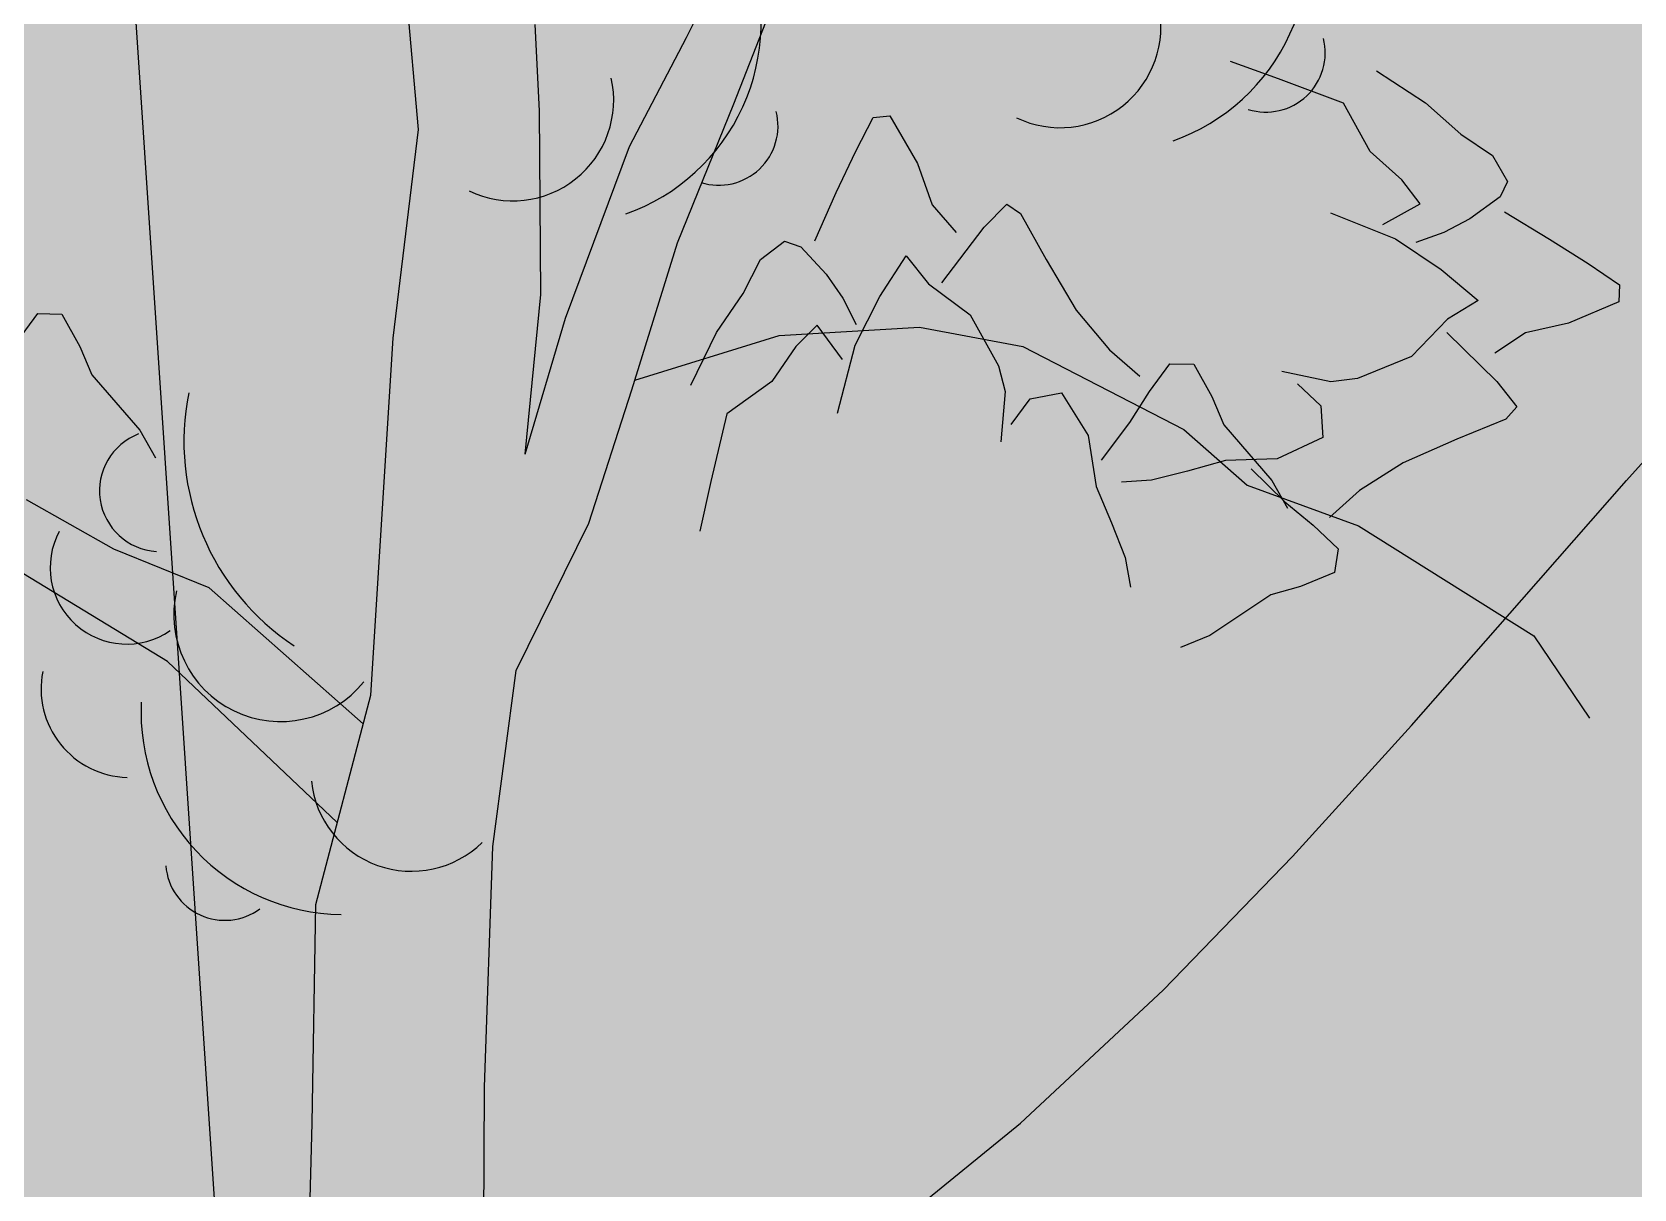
# Model space of a CAD drawing. Header units: millimetres. Extents: x 524954 to 526204, y 9523489 to 9524010.
# Drawn here: x 525692.226 to 525695.914, y 9523607.447 to 9523610.11 of the extents above; entities that cross this region are included whole.
import ezdxf

# ---------------------------------------------------------------- set-up
doc = ezdxf.new("R2010")
doc.units = ezdxf.units.MM
doc.linetypes.add('ACAD_ISO12W100', pattern=[21, 12, -3, 0, -3, 0, -3])
for name, color, linetype in [('Arbre', 34, 'ACAD_ISO12W100'), ('CN_01_00', 3, 'Continuous'), ('Murs', 1, 'Continuous'), ('Route - Route de la corniche de Brazzaville - Tabulations', 7, 'Continuous')]:
    doc.layers.add(name, color=color, linetype=linetype)
pattern_1 = [(45, (0, 0), (-0.1767766952966, 0.1767766952966), [])]

# ---------------------------------------------------------------- blocks, each defined once
blk = doc.blocks.new('v088')
at = {"linetype": 'Continuous'}
for p, q in [((-0.1073, 4.8293), (-0.1646, 5.4873)), ((0.5102, 5.0412), (0.6713, 5.3679)), ((0.6191, 4.888), (0.7312, 5.1764)), ((0.1717, 4.8724), (0.1613, 5.0712)), ((0.3786, 4.7897), (0.5102, 5.0412)), ((0.1743, 4.4496), (0.1717, 4.8724)), ((0.489, 4.5681), (0.6191, 4.888)), ((-0.1657, 4.3492), (-0.1073, 4.8293)), ((0.2314, 4.3948), (0.3786, 4.7897)), ((0.3841, 4.2301), (0.489, 4.5681)), ((0.1384, 4.0819), (0.1743, 4.4496)), ((0.1384, 4.0819), (0.2314, 4.3948)), ((0.3911, 4.2526), (0.7235, 4.3553)), ((0.7235, 4.3553), (1.0465, 4.3745)), ((1.0465, 4.3745), (1.2838, 4.3297)), ((-0.2169, 3.5272), (-0.1657, 4.3492)), ((1.2838, 4.3297), (1.6547, 4.1385)), ((0.2848, 3.9233), (0.3841, 4.2301)), ((1.6547, 4.1385), (1.8004, 4.0109)), ((1.8004, 4.0109), (2.0573, 3.9168)), ((-0.8085, 3.8631), (-1.0099, 3.9771)), ((0.1177, 3.584), (0.2848, 3.9233)), ((2.0573, 3.9168), (2.4606, 3.664)), ((-0.6849, 3.6045), (-1.0692, 3.839)), ((-0.589, 3.7744), (-0.8085, 3.8631)), ((-0.2343, 3.4611), (-0.589, 3.7744)), ((2.4606, 3.664), (2.589, 3.4739)), ((-0.2941, 3.234), (-0.6849, 3.6045)), ((0.064, 3.1786), (0.1177, 3.584)), ((-0.3436, 3.0457), (-0.2169, 3.5272)), ((0.0445, 2.6247), (0.064, 3.1786)), ((-0.3518, 2.5418), (-0.3436, 3.0457)), ((0.0429, 2.1085), (0.0445, 2.6247)), ((-0.3726, 1.7516), (-0.3518, 2.5418))]:
    blk.add_line(p, q, dxfattribs=at)
at = {"color": 3, "linetype": 'Continuous'}
for p, q in [((1.8724, 4.9461), (1.762, 4.9854)), ((2.0224, 4.89), (1.8724, 4.9461)), ((2.0987, 4.9642), (2.2113, 4.8904)), ((2.0834, 4.7783), (2.0224, 4.89)), ((2.2113, 4.8904), (2.2929, 4.8185)), ((0.8993, 4.7791), (0.9393, 4.8572)), ((0.9393, 4.8572), (0.9778, 4.8606)), ((0.9778, 4.8606), (1.0416, 4.7513)), ((2.2929, 4.8185), (2.3654, 4.7691)), ((0.8546, 4.6845), (0.8993, 4.7791)), ((2.1569, 4.7135), (2.0834, 4.7783)), ((2.3654, 4.7691), (2.4, 4.7096)), ((1.0416, 4.7513), (1.0754, 4.656)), ((0.8053, 4.5733), (0.8546, 4.6845)), ((2.1989, 4.6584), (2.1569, 4.7135)), ((2.4, 4.7096), (2.383, 4.6739)), ((1.0754, 4.656), (1.1306, 4.592)), ((1.1948, 4.6042), (1.2474, 4.6573)), ((1.2474, 4.6573), (1.2789, 4.6359)), ((2.1133, 4.6106), (2.1989, 4.6584)), ((2.383, 4.6739), (2.3129, 4.6232)), ((1.2789, 4.6359), (1.3382, 4.5297)), ((1.9921, 4.6376), (2.1424, 4.5777)), ((2.3129, 4.6232), (2.2532, 4.5924)), ((2.3928, 4.6398), (2.497, 4.577)), ((1.0978, 4.4762), (1.1948, 4.6042)), ((2.1424, 4.5777), (2.247, 4.5072)), ((2.2532, 4.5924), (2.1892, 4.5691)), ((2.497, 4.577), (2.5853, 4.5209)), ((0.6804, 4.53), (0.7351, 4.5718)), ((0.7351, 4.5718), (0.7727, 4.5593)), ((0.7727, 4.5593), (0.8317, 4.4961)), ((0.9549, 4.4451), (1.0154, 4.5388)), ((1.0154, 4.5388), (1.0668, 4.4742)), ((0.6404, 4.452), (0.6804, 4.53)), ((1.3382, 4.5297), (1.4072, 4.4136)), ((2.247, 4.5072), (2.3325, 4.4356)), ((2.5853, 4.5209), (2.6578, 4.4715)), ((0.8317, 4.4961), (0.8696, 4.4407)), ((1.0668, 4.4742), (1.1627, 4.4024)), ((2.6578, 4.4715), (2.6564, 4.4329)), ((0.5791, 4.362), (0.6404, 4.452)), ((0.8696, 4.4407), (0.9007, 4.38)), ((0.898, 4.3325), (0.9549, 4.4451)), ((2.3325, 4.4356), (2.262, 4.3926)), ((2.6564, 4.4329), (2.5401, 4.3831)), ((-1.0302, 4.3418), (-0.9835, 4.4054)), ((-0.9835, 4.4054), (-0.9285, 4.4041)), ((-0.9285, 4.4041), (-0.8869, 4.3298)), ((1.1627, 4.4024), (1.228, 4.2856)), ((1.4072, 4.4136), (1.4833, 4.3223)), ((2.262, 4.3926), (2.1788, 4.3064)), ((0.5199, 4.2411), (0.5791, 4.362)), ((0.8109, 4.3786), (0.7614, 4.3301)), ((0.869, 4.2996), (0.8109, 4.3786)), ((2.2601, 4.3616), (2.3751, 4.2494)), ((2.4412, 4.3615), (2.371, 4.3146)), ((2.5401, 4.3831), (2.4412, 4.3615)), ((-0.8869, 4.3298), (-0.8589, 4.2646)), ((0.7614, 4.3301), (0.7063, 4.2491)), ((0.8572, 4.176), (0.898, 4.3325)), ((1.4833, 4.3223), (1.5536, 4.2613)), ((1.228, 4.2856), (1.2432, 4.2258)), ((1.5759, 4.2264), (1.6226, 4.29)), ((1.6226, 4.29), (1.6776, 4.2887)), ((1.6776, 4.2887), (1.7191, 4.2144)), ((2.1788, 4.3064), (2.0548, 4.2561)), ((-0.8589, 4.2646), (-0.7485, 4.1368)), ((0.7063, 4.2491), (0.603, 4.1747)), ((1.9936, 4.2484), (1.8803, 4.2721)), ((1.9168, 4.2436), (1.9701, 4.193)), ((2.0548, 4.2561), (1.9936, 4.2484)), ((2.3751, 4.2494), (2.4212, 4.1906)), ((1.2432, 4.2258), (1.2338, 4.1105)), ((1.2576, 4.1502), (1.3011, 4.2094)), ((1.3011, 4.2094), (1.373, 4.223)), ((1.373, 4.223), (1.4346, 4.1251)), ((1.5307, 4.1551), (1.5759, 4.2264)), ((1.7191, 4.2144), (1.7472, 4.1493)), ((0.603, 4.1747), (0.566, 4.0189)), ((1.9701, 4.193), (1.9747, 4.12)), ((2.4212, 4.1906), (2.396, 4.1621)), ((-0.7485, 4.1368), (-0.7129, 4.0731)), ((1.465, 4.0683), (1.5307, 4.1551)), ((1.7472, 4.1493), (1.8576, 4.0214)), ((2.396, 4.1621), (2.2833, 4.1164)), ((1.4346, 4.1251), (1.4531, 4.0073)), ((1.9747, 4.12), (1.8699, 4.071)), ((2.2833, 4.1164), (2.1595, 4.0623)), ((1.7506, 4.0673), (1.6636, 4.0426)), ((1.8699, 4.071), (1.7506, 4.0673)), ((2.1595, 4.0623), (2.0595, 3.9982)), ((1.5801, 4.0219), (1.511, 4.0175)), ((1.6636, 4.0426), (1.5801, 4.0219)), ((1.8097, 4.0479), (1.8877, 3.9719)), ((1.8576, 4.0214), (1.8932, 3.9577)), ((0.566, 4.0189), (0.5407, 3.9045)), ((1.4531, 4.0073), (1.4885, 3.9239)), ((2.0595, 3.9982), (1.9902, 3.936)), ((1.8877, 3.9719), (1.9528, 3.9182)), ((1.4885, 3.9239), (1.5194, 3.8437)), ((1.9528, 3.9182), (2.0102, 3.864)), ((1.5194, 3.8437), (1.5323, 3.7756)), ((2.0102, 3.864), (2.002, 3.8096)), ((2.002, 3.8096), (1.9231, 3.7776)), ((1.9231, 3.7776), (1.855, 3.7579)), ((1.855, 3.7579), (1.7144, 3.6642)), ((1.7144, 3.6642), (1.6468, 3.6368))]:
    blk.add_line(p, q, dxfattribs=at)
for centre, major_axis, start_param, end_param in [((1.4749, 5.2432), (0.3298, 0.3298), 4.265936, 5.872819), ((0.2152, 5.0749), (-0.3298, 0.3298), 2.69514, 4.302022), ((1.3699, 5.0654), (-0.1641, 0.1641), 1.908121, 4.146545), ((1.844, 5.0056), (-0.0964, 0.0964), 2.051824, 4.174223), ((0.1101, 4.8971), (-0.1641, 0.1641), 1.908121, 4.146545), ((0.5842, 4.8373), (0.0964, 0.0964), 3.62262, 5.745019), ((-0.0823, 4.1124), (0.3995, 0.3995), 2.158504, 3.344219), ((-0.7016, 3.9977), (0.099, 0.099), 1.149268, 3.862844), ((-0.779, 3.821), (0.1246, 0.1246), 1.864761, 4.52862), ((-0.4244, 3.7128), (0.1741, 0.1741), 2.133893, 4.816631), ((-0.7718, 3.542), (-0.1445, 0.1445), 0.590553, 2.325666), ((-0.2796, 3.4886), (0.3298, 0.3298), 2.307735, 3.914618), ((-0.1231, 3.3539), (0.1641, 0.1641), 2.463212, 4.701636), ((-0.5529, 3.1452), (0.0964, 0.0964), 2.435534, 4.557933)]:
    blk.add_ellipse(centre, major_axis=major_axis, ratio=1, start_param=start_param, end_param=end_param, dxfattribs=at)

msp = doc.modelspace()

# ---------------------------------------------------------------- hatches: boundary and pattern name
h = msp.add_hatch(color=254)
h.dxf.hatch_style = 1
h.paths.add_polyline_path([(525935.3355, 9523691.4126), (525939.452, 9523694.4702), (525943.5342, 9523697.5733), (525947.5817, 9523700.7216), (525951.5939, 9523703.9146), (525955.5705, 9523707.1521), (525959.5108, 9523710.4335), (525963.4144, 9523713.7585), (525967.2808, 9523717.1267), (525971.1096, 9523720.5376), (525974.9002, 9523723.9909), (525978.6522, 9523727.486), (525982.3652, 9523731.0226), (525986.0386, 9523734.6003), (525989.6721, 9523738.2186), (525993.2651, 9523741.877), (525996.8173, 9523745.5751), (526000.3281, 9523749.3124), (526003.7972, 9523753.0886), (526007.2242, 9523756.903), (526010.6085, 9523760.7553), (526013.9499, 9523764.6449), (526017.2478, 9523768.5714), (526020.5019, 9523772.5344), (526023.7117, 9523776.5332), (526026.8769, 9523780.5674), (526029.9971, 9523784.6366), (526033.0719, 9523788.7402), (526036.1009, 9523792.8777), (526039.0838, 9523797.0486), (526042.0201, 9523801.2524), (526044.9096, 9523805.4885), (526047.7518, 9523809.7565), (526030.2084, 9523821.2991), (526027.9516, 9523816.9179), (526025.1902, 9523812.8695), (526022.384, 9523808.8519), (526019.5333, 9523804.8659), (526016.6385, 9523800.9117), (526013.7, 9523796.99), (526010.718, 9523793.1011), (526007.6931, 9523789.2456), (526004.6254, 9523785.424), (526001.5156, 9523781.6366), (525998.3638, 9523777.8841), (525995.1705, 9523774.1668), (525991.9361, 9523770.4853), (525988.661, 9523766.8399), (525985.3457, 9523763.2311), (525981.9904, 9523759.6593), (525978.5956, 9523756.1251), (525975.1618, 9523752.6288), (525971.6893, 9523749.1709), (525968.1787, 9523745.7517), (525964.6303, 9523742.3718), (525961.0445, 9523739.0315), (525957.4218, 9523735.7313), (525953.7627, 9523732.4715), (525950.0676, 9523729.2526), (525946.337, 9523726.0749), (525942.5713, 9523722.9389), (525938.771, 9523719.8449), (525934.9365, 9523716.7933), (525931.0684, 9523713.7846), (525927.167, 9523710.819), (525923.233, 9523707.8969), (525919.2668, 9523705.0187), (525915.2688, 9523702.1847), (525911.2395, 9523699.3954), (525907.1795, 9523696.651), (525903.0893, 9523693.9518), (525898.9694, 9523691.2983), (525894.8202, 9523688.6907), (525890.6423, 9523686.1294), (525886.4362, 9523683.6147), (525882.2024, 9523681.1468), (525877.9415, 9523678.7262), (525873.6539, 9523676.353), (525869.3402, 9523674.0276), (525865.001, 9523671.7503), (525860.6367, 9523669.5214), (525856.2479, 9523667.3411), (525851.8352, 9523665.2096), (525847.399, 9523663.1274), (525842.94, 9523661.0945), (525838.4587, 9523659.1113), (525833.9556, 9523657.1781), (525829.4313, 9523655.295), (525824.8864, 9523653.4622), (525820.3214, 9523651.6801), (525815.7369, 9523649.9488), (525811.1334, 9523648.2686), (525806.5116, 9523646.6396), (525801.8719, 9523645.0621), (525797.215, 9523643.5362), (525792.5414, 9523642.0621), (525787.8517, 9523640.6401), (525783.1465, 9523639.2703), (525778.4264, 9523637.9528), (525773.692, 9523636.6879), (525768.9437, 9523635.4756), (525764.1823, 9523634.3162), (525759.4083, 9523633.2097), (525754.6224, 9523632.1564), (525749.825, 9523631.1563), (525745.0168, 9523630.2095), (525740.1983, 9523629.3163), (525735.3703, 9523628.4766), (525730.5332, 9523627.6906), (525725.6877, 9523626.9584), (525720.8343, 9523626.2802), (525715.9737, 9523625.6558), (525711.1065, 9523625.0855), (525706.2332, 9523624.5694), (525701.3545, 9523624.1074), (525696.4709, 9523623.6996), (525691.5832, 9523623.3462), (525686.6918, 9523623.047), (525681.7974, 9523622.8022), (525676.9005, 9523622.6119), (525672.0019, 9523622.4759), (525667.102, 9523622.3944), (525662.2016, 9523622.3673), (525657.3011, 9523622.3947), (525652.4013, 9523622.4765), (525647.5027, 9523622.6128), (525642.6058, 9523622.8035), (525637.7114, 9523623.0485), (525632.8201, 9523623.348), (525627.9323, 9523623.7017), (525623.0488, 9523624.1098), (525618.1701, 9523624.5721), (525613.2969, 9523625.0886), (525608.4297, 9523625.6591), (525603.5691, 9523626.2838), (525598.7158, 9523626.9624), (525593.8703, 9523627.6948), (525589.0416, 9523628.5304), (525585.6401, 9523608.3146), (525590.7014, 9523607.4918), (525595.7716, 9523606.7254), (525600.8499, 9523606.0154), (525605.9358, 9523605.3618), (525611.0287, 9523604.7647), (525616.1279, 9523604.2243), (525621.2328, 9523603.7406), (525626.3427, 9523603.3136), (525631.4571, 9523602.9434), (525636.5753, 9523602.6301), (525641.6966, 9523602.3737), (525646.8205, 9523602.1742), (525651.9463, 9523602.0316), (525657.0733, 9523601.946), (525662.201, 9523601.9173), (525667.3286, 9523601.9456), (525672.4557, 9523602.0309), (525677.5815, 9523602.1732), (525682.7053, 9523602.3724), (525687.8267, 9523602.6285), (525692.9449, 9523602.9415), (525698.0593, 9523603.3114), (525703.1692, 9523603.7381), (525708.2742, 9523604.2215), (525713.3734, 9523604.7616), (525718.4663, 9523605.3583), (525723.5523, 9523606.0116), (525728.6307, 9523606.7213), (525733.7009, 9523607.4874), (525738.7622, 9523608.3099), (525743.8141, 9523609.1885), (525748.856, 9523610.1231), (525753.8871, 9523611.1138), (525758.907, 9523612.1602), (525763.9149, 9523613.2624), (525768.9102, 9523614.4202), (525773.8924, 9523615.6334), (525778.8608, 9523616.9019), (525783.8147, 9523618.2255), (525788.7537, 9523619.604), (525793.6771, 9523621.0374), (525798.5842, 9523622.5253), (525803.4745, 9523624.0677), (525808.3473, 9523625.6644), (525813.2021, 9523627.315), (525818.0383, 9523629.0196), (525822.8552, 9523630.7777), (525827.6523, 9523632.5893), (525832.4289, 9523634.454), (525837.1846, 9523636.3717), (525841.9186, 9523638.3421), (525846.6305, 9523640.365), (525851.3196, 9523642.4402), (525855.9854, 9523644.5673), (525860.6272, 9523646.7461), (525865.2445, 9523648.9763), (525869.8368, 9523651.2578), (525874.4035, 9523653.5901), (525878.9439, 9523655.973), (525883.4576, 9523658.4062), (525887.944, 9523660.8894), (525892.4025, 9523663.4222), (525896.8326, 9523666.0045), (525901.2337, 9523668.6359), (525905.6053, 9523671.3159), (525909.9469, 9523674.0444), (525914.2579, 9523676.821), (525918.5377, 9523679.6453), (525922.7859, 9523682.5169), (525927.002, 9523685.4356), (525931.1854, 9523688.4009)])
at = {"layer": 'Murs'}
h = msp.add_hatch(dxfattribs=at)
h.set_pattern_fill('_U', color=256, scale=0.25, angle=45, style=0, pattern_type=0)
h.set_pattern_definition(pattern_1)
edge = h.paths.add_edge_path()
edge.add_line((525685.9494, 9523600.7949), (525688.1725, 9523601.6546))
edge.add_arc((525689.9934, 9523604.4385), 3.3266, 236.8132, 345.5678)
edge.add_line((525693.215, 9523603.6094), (525716.198, 9523611.5242))
edge.add_line((525716.198, 9523611.5242), (525724.0594, 9523613.9246))
edge.add_line((525724.0594, 9523613.9246), (525723.9864, 9523614.1637))
edge.add_line((525723.9864, 9523614.1637), (525716.1207, 9523611.762))
edge.add_line((525716.1207, 9523611.762), (525693.0031, 9523603.8009))
edge.add_arc((525689.9934, 9523604.4385), 3.0766, 234.4582, 348.0385, ccw=False)
edge.add_line((525688.205, 9523601.9352), (525685.8592, 9523601.0281))
edge.add_line((525685.8592, 9523601.0281), (525685.9494, 9523600.7949))
h = msp.add_hatch(dxfattribs=at)
h.set_pattern_fill('_U', color=256, scale=0.25, angle=45, style=0, pattern_type=0)
h.set_pattern_definition(pattern_1)
edge = h.paths.add_edge_path()
edge.add_line((525686.0396, 9523600.5618), (525688.1457, 9523601.3762))
edge.add_arc((525689.9934, 9523604.4385), 3.5766, 238.8958, 343.3849)
edge.add_line((525693.4206, 9523603.4159), (525716.2752, 9523611.2863))
edge.add_line((525716.2752, 9523611.2863), (525724.1324, 9523613.6855))
edge.add_line((525724.1324, 9523613.6855), (525724.0594, 9523613.9246))
edge.add_line((525724.0594, 9523613.9246), (525716.198, 9523611.5242))
edge.add_line((525716.198, 9523611.5242), (525693.215, 9523603.6094))
edge.add_arc((525689.9934, 9523604.4385), 3.3266, 236.8132, 345.5678, ccw=False)
edge.add_line((525688.1725, 9523601.6546), (525685.9494, 9523600.7949))
edge.add_line((525685.9494, 9523600.7949), (525686.0396, 9523600.5618))

# ---------------------------------------------------------------- linework, layer by layer
at = {"layer": 'CN_01_00', "elevation": 271, "flags": 128}
msp.add_lwpolyline([(525688.6836, 9523605.9511), (525689.4146, 9523605.971), (525690.1478, 9523606.0146), (525690.8659, 9523606.0874), (525691.5516, 9523606.1947), (525692.1875, 9523606.3418), (525692.7602, 9523606.532), (525693.272, 9523606.7599), (525693.7288, 9523607.0184), (525694.1368, 9523607.3002), (525694.5019, 9523607.5978), (525694.8304, 9523607.9042), (525695.1283, 9523608.2118), (525695.4016, 9523608.5135), (525695.6562, 9523608.8028), (525695.8969, 9523609.0773), (525696.1286, 9523609.3354), (525696.3558, 9523609.5754), (525696.5833, 9523609.7957), (525696.8157, 9523609.9948), (525697.0576, 9523610.1711)], dxfattribs=at)
at = {"layer": 'Route - Route de la corniche de Brazzaville - Tabulations'}
msp.add_line((525691.5133, 9523624.3938), (525695.5085, 9523564.527), dxfattribs=at)

# ---------------------------------------------------------------- block references
at = {"layer": 'Arbre'}
msp.add_blockref('v088', (525693.223, 9523605.056), dxfattribs=at)

doc.saveas('drawing.dxf')
